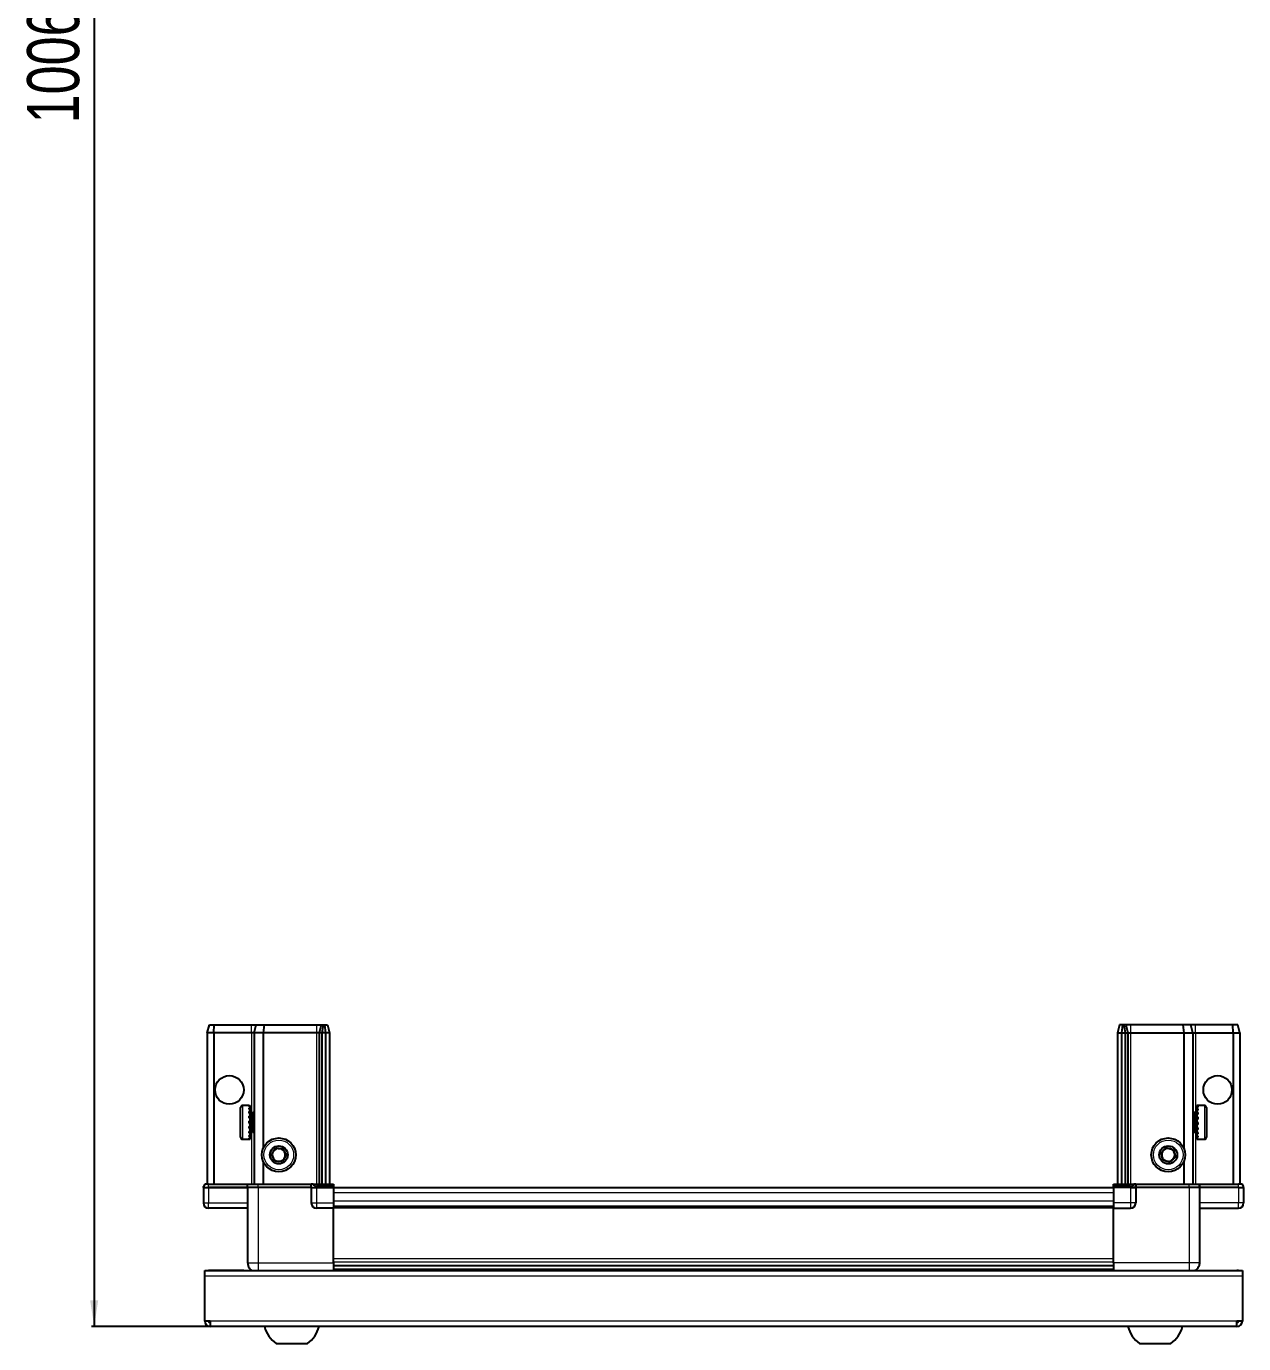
# Model space of a CAD drawing. Header units: millimetres. Extents: x 1021 to 3234, y -189 to 1494.
# Drawn here: x 1077 to 1545, y -189 to 318 of the extents above; entities that cross this region are included whole.
import ezdxf

# ---------------------------------------------------------------- set-up
doc = ezdxf.new("R2010")
doc.units = ezdxf.units.MM
doc.layers.add('FORMAT', color=7, linetype='Continuous')
doc.styles.add('SLDTEXTSTYLE0', font='TXT', dxfattribs={"width": 0.75})
doc.dimstyles.new('SLDDIMSTYLE0', dxfattribs={"dimtxt": 20, "dimasz": 10, "dimexe": 0, "dimexo": 0.0625, "dimgap": 5, "dimtad": 2, "dimdec": 1, "dimrnd": 1e-09, "dimzin": 12, "dimdsep": 46, "dimtxsty": 'SLDTEXTSTYLE0', "dimsah": 1, "dimcen": 0.09, "dimadec": 0, "dimazin": 3, "dimtfac": 1, "dimtofl": 0, "dimtmove": 0, "dimatfit": 3, "dimfxl": 0, "dimfrac": 2, "dimtolj": 1, "dimtzin": 12, "dimarcsym": 0})

# ---------------------------------------------------------------- blocks, each defined once
blk = doc.blocks.new('_D_8')
at = {"layer": 'FORMAT'}
for p, q in [((1146.72, 824.52), (1101.63, 824.52)), ((1102.63, 824.52), (1102.63, -182.18)), ((1147.22, -182.18), (1101.63, -182.18))]:
    blk.add_line(p, q, dxfattribs=at)
for points in [[(1102.63, 824.52), (1101.09, 814.52), (1104.17, 814.52)], [(1102.63, -182.18), (1104.17, -172.18), (1101.09, -172.18)]]:
    blk.add_solid(points, dxfattribs=at)
at = {"layer": 'FORMAT', "insert": (1076.85, 280.53), "char_height": 20, "attachment_point": 1, "rotation": 90, "style": 'SLDTEXTSTYLE0'}
blk.add_mtext('1006,7', dxfattribs=at)

msp = doc.modelspace()

# ---------------------------------------------------------------- linework, layer by layer
at = {"color": 7, "linetype": 'Continuous', "lineweight": 25}
for p, q in [((1146.13, -69.18), (1146.93, -66.18)), ((1146.13, -69.18), (1146.13, -127.48)), ((1148.63, -69.18), (1146.13, -69.18)), ((1146.93, -66.18), (1148.78, -66.18)), ((1148.63, -69.18), (1148.78, -66.18)), ((1163.13, -69.18), (1148.63, -69.18)), ((1148.63, -69.18), (1148.63, -127.48)), ((1148.78, -66.18), (1163.13, -66.18)), ((1163.13, -66.18), (1164.93, -66.18)), ((1164.13, -69.18), (1163.13, -69.18)), ((1164.13, -69.18), (1164.93, -66.18)), ((1167.63, -69.18), (1164.13, -69.18)), ((1164.13, -69.18), (1164.13, -127.48)), ((1164.93, -66.18), (1167.96, -66.18)), ((1167.96, -66.18), (1167.63, -69.18)), ((1188.13, -69.18), (1167.63, -69.18)), ((1167.63, -69.18), (1167.63, -113.68)), ((1167.96, -66.18), (1188.13, -66.18)), ((1188.13, -66.18), (1189.93, -66.18)), ((1189.13, -69.18), (1188.13, -69.18)), ((1189.93, -66.18), (1189.13, -69.18)), ((1189.13, -69.18), (1189.13, -127.48)), ((1190.13, -69.18), (1189.13, -69.18)), ((1189.93, -66.18), (1190.67, -66.18)), ((1190.67, -66.18), (1190.13, -69.18)), ((1190.13, -69.18), (1190.13, -127.48)), ((1191.63, -69.18), (1190.13, -69.18)), ((1190.67, -66.18), (1191.17, -66.18)), ((1191.17, -66.18), (1191.63, -69.18)), ((1191.17, -66.18), (1192.33, -66.18)), ((1191.63, -69.18), (1191.63, -127.48)), ((1193.13, -69.18), (1191.63, -69.18)), ((1192.33, -66.18), (1193.13, -69.18)), ((1193.13, -69.18), (1193.13, -127.48)), ((1496.93, -66.18), (1496.13, -69.18)), ((1496.13, -69.18), (1497.63, -69.18)), ((1496.13, -69.18), (1496.13, -127.48)), ((1498.08, -66.18), (1496.93, -66.18)), ((1498.08, -66.18), (1497.63, -69.18)), ((1497.63, -69.18), (1499.13, -69.18)), ((1497.63, -69.18), (1497.63, -127.48)), ((1498.58, -66.18), (1498.08, -66.18)), ((1498.58, -66.18), (1499.13, -69.18)), ((1499.33, -66.18), (1498.58, -66.18)), ((1499.13, -69.18), (1499.13, -127.48)), ((1499.13, -69.18), (1500.13, -69.18)), ((1499.33, -66.18), (1500.13, -69.18)), ((1501.13, -66.18), (1499.33, -66.18)), ((1500.13, -69.18), (1500.13, -127.48)), ((1500.13, -69.18), (1501.13, -69.18)), ((1521.3, -66.18), (1501.13, -66.18)), ((1501.13, -69.18), (1521.63, -69.18)), ((1521.3, -66.18), (1521.63, -69.18)), ((1524.33, -66.18), (1521.3, -66.18)), ((1521.63, -69.18), (1521.63, -113.68)), ((1521.63, -69.18), (1525.13, -69.18)), ((1525.13, -69.18), (1524.33, -66.18)), ((1526.13, -66.18), (1524.33, -66.18)), ((1525.13, -69.18), (1525.13, -127.48)), ((1525.13, -69.18), (1526.13, -69.18)), ((1540.47, -66.18), (1526.13, -66.18)), ((1526.13, -69.18), (1540.63, -69.18)), ((1540.63, -69.18), (1540.47, -66.18)), ((1542.33, -66.18), (1540.47, -66.18)), ((1540.63, -69.18), (1540.63, -127.48)), ((1540.63, -69.18), (1543.13, -69.18)), ((1543.13, -69.18), (1542.33, -66.18)), ((1543.13, -69.18), (1543.13, -127.48)), ((1158.93, -109.38), (1158.93, -97.98)), ((1162.13, -97.18), (1159.73, -97.18)), ((1162.13, -97.18), (1162.13, -97.19)), ((1162.13, -97.19), (1162.63, -97.19)), ((1162.13, -97.37), (1162.63, -97.37)), ((1162.13, -97.37), (1162.13, -97.59)), ((1162.13, -97.59), (1162.63, -97.59)), ((1162.13, -98.17), (1162.63, -98.17)), ((1162.13, -98.17), (1162.13, -98.59)), ((1162.13, -98.59), (1162.63, -98.59)), ((1162.13, -99.5), (1162.63, -99.5)), ((1162.13, -99.5), (1162.13, -100.09)), ((1162.13, -100.09), (1162.63, -100.09)), ((1162.13, -101.24), (1162.63, -101.24)), ((1162.13, -101.24), (1162.13, -101.94)), ((1162.63, -97.37), (1162.63, -97.19)), ((1162.63, -97.59), (1162.63, -97.37)), ((1162.63, -98.17), (1162.63, -97.59)), ((1162.63, -98.59), (1162.63, -98.17)), ((1162.63, -99.5), (1162.63, -98.59)), ((1162.73, -99.28), (1162.63, -99.28)), ((1162.63, -100.09), (1162.63, -99.5)), ((1162.63, -101.24), (1162.63, -100.09)), ((1162.63, -101.94), (1162.63, -101.24)), ((1162.73, -108.08), (1162.73, -99.28)), ((1163.61, -100.37), (1163.13, -99.68)), ((1163.13, -107.68), (1163.13, -99.68)), ((1164.1, -99.68), (1163.61, -100.37)), ((1163.61, -106.99), (1163.61, -100.37)), ((1164.13, -99.68), (1164.1, -99.68)), ((1164.1, -107.68), (1164.1, -99.68)), ((1525.16, -99.68), (1525.13, -99.68)), ((1525.65, -100.37), (1525.16, -99.68)), ((1525.16, -99.68), (1525.16, -107.68)), ((1526.13, -99.68), (1525.65, -100.37)), ((1525.65, -100.37), (1525.65, -106.99)), ((1526.13, -99.68), (1526.13, -107.68)), ((1526.63, -99.28), (1526.53, -99.28)), ((1526.53, -99.28), (1526.53, -108.08)), ((1529.53, -97.18), (1526.63, -97.18)), ((1527.13, -97.18), (1526.63, -97.18)), ((1526.63, -97.18), (1526.63, -97.23)), ((1526.63, -97.23), (1526.63, -97.51)), ((1527.13, -97.23), (1526.63, -97.23)), ((1527.13, -97.51), (1526.63, -97.51)), ((1526.63, -97.51), (1526.63, -97.79)), ((1527.13, -97.79), (1526.63, -97.79)), ((1526.63, -97.79), (1526.63, -98.45)), ((1527.13, -98.45), (1526.63, -98.45)), ((1526.63, -98.45), (1526.63, -98.92)), ((1526.63, -98.92), (1526.63, -99.9)), ((1527.13, -98.92), (1526.63, -98.92)), ((1527.13, -99.9), (1526.63, -99.9)), ((1526.63, -99.9), (1526.63, -100.52)), ((1526.63, -100.52), (1526.63, -101.72)), ((1527.13, -100.52), (1526.63, -100.52)), ((1527.13, -97.23), (1527.13, -97.18)), ((1527.13, -97.79), (1527.13, -97.51)), ((1527.13, -98.92), (1527.13, -98.45)), ((1527.13, -100.52), (1527.13, -99.9)), ((1530.33, -97.98), (1530.33, -109.38)), ((1162.13, -101.94), (1162.63, -101.94)), ((1162.13, -103.23), (1162.63, -103.23)), ((1162.13, -103.23), (1162.13, -103.97)), ((1162.13, -103.37), (1162.63, -103.37)), ((1162.13, -103.87), (1162.63, -103.87)), ((1162.13, -103.97), (1162.63, -103.97)), ((1162.13, -105.25), (1162.63, -105.25)), ((1162.13, -105.25), (1162.13, -105.96)), ((1162.13, -105.96), (1162.63, -105.96)), ((1162.63, -103.23), (1162.63, -101.94)), ((1162.63, -103.37), (1162.63, -103.23)), ((1162.63, -103.97), (1162.63, -103.87)), ((1162.63, -105.25), (1162.63, -103.97)), ((1162.63, -105.96), (1162.63, -105.25)), ((1162.63, -107.12), (1162.63, -105.96)), ((1527.13, -101.72), (1526.63, -101.72)), ((1526.63, -101.72), (1526.63, -102.35)), ((1527.13, -102.35), (1526.63, -102.35)), ((1526.63, -102.43), (1526.63, -103.73)), ((1527.13, -102.43), (1526.63, -102.43)), ((1527.13, -103.73), (1526.63, -103.73)), ((1527.13, -104.21), (1526.63, -104.21)), ((1526.63, -104.21), (1526.63, -104.47)), ((1526.63, -104.47), (1526.63, -105.74)), ((1527.13, -104.47), (1526.63, -104.47)), ((1527.13, -105.74), (1526.63, -105.74)), ((1526.63, -105.74), (1526.63, -106.42)), ((1527.13, -102.43), (1527.13, -101.72)), ((1527.13, -104.47), (1527.13, -103.73)), ((1527.13, -106.42), (1527.13, -105.74)), ((1159.73, -110.18), (1162.13, -110.18)), ((1162.13, -107.12), (1162.63, -107.12)), ((1162.13, -107.12), (1162.13, -107.73)), ((1162.13, -107.73), (1162.63, -107.73)), ((1162.13, -108.66), (1162.63, -108.66)), ((1162.13, -108.66), (1162.13, -109.1)), ((1162.13, -109.1), (1162.63, -109.1)), ((1162.13, -109.71), (1162.63, -109.71)), ((1162.13, -109.71), (1162.13, -109.94)), ((1162.13, -109.94), (1162.63, -109.94)), ((1162.13, -110.16), (1162.63, -110.16)), ((1162.13, -110.16), (1162.13, -110.18)), ((1162.13, -110.17), (1162.63, -110.17)), ((1162.63, -107.73), (1162.63, -107.12)), ((1162.63, -108.66), (1162.63, -107.73)), ((1162.63, -108.08), (1162.73, -108.08)), ((1162.63, -109.1), (1162.63, -108.66)), ((1162.63, -109.71), (1162.63, -109.1)), ((1162.63, -109.94), (1162.63, -109.71)), ((1162.63, -110.16), (1162.63, -109.94)), ((1162.63, -110.17), (1162.63, -110.16)), ((1163.13, -107.68), (1163.61, -106.99)), ((1163.61, -106.99), (1164.1, -107.68)), ((1164.1, -107.68), (1164.13, -107.68)), ((1525.13, -107.68), (1525.16, -107.68)), ((1525.16, -107.68), (1525.65, -106.99)), ((1525.65, -106.99), (1526.13, -107.68)), ((1526.53, -108.08), (1526.63, -108.08)), ((1526.63, -106.42), (1526.63, -107.54)), ((1527.13, -106.42), (1526.63, -106.42)), ((1527.13, -107.54), (1526.63, -107.54)), ((1526.63, -107.54), (1526.63, -108.11)), ((1526.63, -108.11), (1526.63, -108.97)), ((1527.13, -108.11), (1526.63, -108.11)), ((1527.13, -108.97), (1526.63, -108.97)), ((1526.63, -108.97), (1526.63, -109.36)), ((1526.63, -109.36), (1526.63, -109.88)), ((1527.13, -109.36), (1526.63, -109.36)), ((1527.13, -109.88), (1526.63, -109.88)), ((1526.63, -109.88), (1526.63, -110.06)), ((1526.63, -110.06), (1526.63, -110.18)), ((1527.13, -110.06), (1526.63, -110.06)), ((1526.63, -110.18), (1529.53, -110.18)), ((1527.13, -108.11), (1527.13, -107.54)), ((1527.13, -109.36), (1527.13, -108.97)), ((1527.13, -110.06), (1527.13, -109.88)), ((1167.63, -118.68), (1167.63, -127.48)), ((1521.63, -118.68), (1521.63, -127.48)), ((1145.13, -127.48), (1144.63, -128.35)), ((1144.63, -128.68), (1144.63, -128.35)), ((1144.63, -128.68), (1146.63, -128.68)), ((1144.63, -128.68), (1144.63, -134.68)), ((1146.63, -127.48), (1145.13, -127.48)), ((1146.63, -127.48), (1161.43, -127.48)), ((1161.43, -128.68), (1146.63, -128.68)), ((1146.63, -128.68), (1161.43, -128.68)), ((1161.43, -127.48), (1161.63, -127.48)), ((1161.63, -128.68), (1161.43, -128.68)), ((1161.63, -128.68), (1161.63, -127.48)), ((1161.63, -127.48), (1165.63, -127.48)), ((1165.63, -128.68), (1161.63, -128.68)), ((1161.63, -128.68), (1161.63, -157.68)), ((1165.63, -127.48), (1185.93, -127.48)), ((1185.93, -128.68), (1165.63, -128.68)), ((1185.93, -127.48), (1186.13, -127.48)), ((1186.13, -128.68), (1185.93, -128.68)), ((1186.13, -128.68), (1186.13, -127.48)), ((1186.81, -127.48), (1186.13, -127.48)), ((1186.13, -128.68), (1188.13, -128.68)), ((1186.13, -128.68), (1186.13, -134.68)), ((1186.81, -127.48), (1194.63, -127.48)), ((1194.63, -128.35), (1188.13, -128.35)), ((1194.63, -128.68), (1188.13, -128.68)), ((1188.13, -128.68), (1194.63, -128.68)), ((1194.63, -127.48), (1194.63, -128.35)), ((1194.63, -128.35), (1194.63, -128.35)), ((1194.63, -128.68), (1194.63, -128.35)), ((1194.63, -128.68), (1194.63, -128.68)), ((1194.63, -128.68), (1194.63, -134.68)), ((1494.63, -128.83), (1194.63, -128.83)), ((1494.63, -128.35), (1494.63, -127.48)), ((1494.63, -127.48), (1502.45, -127.48)), ((1501.13, -128.35), (1494.63, -128.35)), ((1494.63, -128.68), (1494.63, -128.35)), ((1501.13, -128.68), (1494.63, -128.68)), ((1494.63, -128.68), (1494.63, -134.68)), ((1501.13, -128.68), (1503.13, -128.68)), ((1503.13, -128.68), (1501.13, -128.68)), ((1503.13, -127.48), (1502.45, -127.48)), ((1503.13, -128.68), (1503.13, -127.48)), ((1503.13, -127.48), (1503.33, -127.48)), ((1503.33, -128.68), (1503.13, -128.68)), ((1503.13, -128.68), (1503.13, -134.68)), ((1503.33, -127.48), (1523.63, -127.48)), ((1523.63, -128.68), (1503.33, -128.68)), ((1523.63, -127.48), (1527.63, -127.48)), ((1527.63, -128.68), (1523.63, -128.68)), ((1527.63, -128.68), (1527.63, -127.48)), ((1527.63, -127.48), (1527.83, -127.48)), ((1527.83, -128.68), (1527.63, -128.68)), ((1527.63, -128.68), (1527.63, -157.68)), ((1527.83, -127.48), (1542.63, -127.48)), ((1542.63, -128.68), (1527.83, -128.68)), ((1544.13, -127.48), (1542.63, -127.48)), ((1542.63, -128.68), (1544.63, -128.68)), ((1544.63, -128.35), (1544.13, -127.48)), ((1544.63, -128.35), (1544.13, -127.48)), ((1544.63, -128.68), (1544.63, -128.35)), ((1544.63, -128.68), (1544.63, -128.35)), ((1544.63, -128.68), (1544.63, -128.68)), ((1544.63, -128.68), (1544.63, -134.68)), ((1161.63, -136.68), (1146.63, -136.68)), ((1194.63, -136.68), (1188.13, -136.68)), ((1194.63, -134.68), (1194.63, -136.68)), ((1494.63, -136.03), (1194.63, -136.03)), ((1194.63, -157.68), (1194.63, -136.68)), ((1494.63, -134.68), (1494.63, -136.68)), ((1494.63, -136.68), (1501.13, -136.68)), ((1494.63, -157.68), (1494.63, -136.68)), ((1527.63, -136.68), (1542.63, -136.68)), ((1145.13, -160.68), (1544.13, -160.68)), ((1145.13, -162.78), (1145.13, -160.68)), ((1160.13, -160.58), (1147.23, -160.58)), ((1160.13, -160.58), (1160.13, -160.68)), ((1194.63, -158.7), (1494.63, -158.7)), ((1194.63, -158.74), (1494.63, -158.74)), ((1218.51, -160.53), (1194.63, -160.53)), ((1213.13, -160.68), (1213.13, -160.53)), ((1213.17, -160.68), (1213.17, -160.53)), ((1213.44, -160.68), (1213.44, -160.53)), ((1213.7, -160.68), (1213.7, -160.53)), ((1214.35, -160.68), (1214.35, -160.53)), ((1214.82, -160.68), (1214.82, -160.53)), ((1215.78, -160.68), (1215.78, -160.53)), ((1216.4, -160.68), (1216.4, -160.53)), ((1217.59, -160.68), (1217.59, -160.53)), ((1218.25, -160.68), (1218.25, -160.53)), ((1218.3, -160.68), (1218.3, -160.53)), ((1219.6, -160.53), (1218.51, -160.53)), ((1219.6, -160.68), (1219.6, -160.53)), ((1219.6, -160.53), (1219.6, -160.53)), ((1220.33, -160.53), (1219.6, -160.53)), ((1219.61, -160.68), (1219.61, -160.53)), ((1220.11, -160.68), (1220.11, -160.53)), ((1220.33, -160.68), (1220.33, -160.53)), ((1220.75, -160.53), (1220.33, -160.53)), ((1220.33, -160.53), (1220.33, -160.53)), ((1468.51, -160.53), (1220.75, -160.53)), ((1221.61, -160.68), (1221.61, -160.53)), ((1222.3, -160.68), (1222.3, -160.53)), ((1223.42, -160.68), (1223.42, -160.53)), ((1224, -160.68), (1224, -160.53)), ((1224.87, -160.68), (1224.87, -160.53)), ((1225.27, -160.68), (1225.27, -160.53)), ((1225.8, -160.68), (1225.8, -160.53)), ((1225.99, -160.68), (1225.99, -160.53)), ((1226.13, -160.68), (1226.13, -160.53)), ((1463.13, -160.68), (1463.13, -160.53)), ((1463.3, -160.68), (1463.3, -160.53)), ((1463.51, -160.68), (1463.51, -160.53)), ((1464.07, -160.68), (1464.07, -160.53)), ((1464.49, -160.68), (1464.49, -160.53)), ((1465.39, -160.68), (1465.39, -160.53)), ((1465.97, -160.68), (1465.97, -160.53)), ((1467.12, -160.68), (1467.12, -160.53)), ((1467.81, -160.68), (1467.81, -160.53)), ((1469.09, -160.53), (1468.51, -160.53)), ((1469.09, -160.68), (1469.09, -160.53)), ((1469.1, -160.53), (1469.09, -160.53)), ((1469.83, -160.53), (1469.1, -160.53)), ((1469.27, -160.68), (1469.27, -160.53)), ((1469.77, -160.68), (1469.77, -160.53)), ((1469.83, -160.68), (1469.83, -160.53)), ((1470.86, -160.53), (1469.83, -160.53)), ((1469.83, -160.53), (1469.83, -160.53)), ((1494.63, -160.53), (1470.75, -160.53)), ((1471.12, -160.68), (1471.12, -160.53)), ((1471.83, -160.68), (1471.83, -160.53)), ((1473, -160.68), (1473, -160.53)), ((1473.61, -160.68), (1473.61, -160.53)), ((1474.55, -160.68), (1474.55, -160.53)), ((1475, -160.68), (1475, -160.53)), ((1475.62, -160.68), (1475.62, -160.53)), ((1475.87, -160.68), (1475.87, -160.53)), ((1476.11, -160.68), (1476.11, -160.53)), ((1476.13, -160.68), (1476.13, -160.53)), ((1529.13, -160.58), (1542.03, -160.58)), ((1529.13, -160.58), (1529.13, -160.68)), ((1544.13, -160.68), (1544.13, -162.78)), ((1145.13, -180.08), (1145.13, -162.78)), ((1544.13, -162.78), (1544.13, -180.08)), ((1147.23, -180.08), (1145.13, -180.08)), ((1147.23, -180.08), (1147.23, -182.18)), ((1542.03, -182.18), (1147.23, -182.18)), ((1544.13, -180.08), (1542.03, -180.08)), ((1542.03, -182.18), (1542.03, -180.08)), ((1172.63, -188.78), (1184.63, -188.78)), ((1504.63, -188.78), (1516.63, -188.78))]:
    msp.add_line(p, q, dxfattribs=at)
at = {"color": 8, "linetype": 'Continuous', "lineweight": 18}
for p, q in [((1163.13, -69.18), (1163.13, -66.18)), ((1163.13, -69.18), (1163.13, -99.68)), ((1188.13, -66.18), (1188.13, -69.18)), ((1188.13, -69.18), (1188.13, -127.48)), ((1501.13, -66.18), (1501.13, -69.18)), ((1501.13, -69.18), (1501.13, -127.48)), ((1526.13, -69.18), (1526.13, -66.18)), ((1526.13, -69.18), (1526.13, -99.68)), ((1159.73, -110.18), (1159.73, -97.18)), ((1529.53, -97.18), (1529.53, -110.18)), ((1163.13, -107.68), (1163.13, -127.48)), ((1526.13, -107.68), (1526.13, -127.48)), ((1146.63, -128.68), (1146.63, -127.48)), ((1146.63, -128.68), (1146.63, -134.68)), ((1161.43, -128.68), (1161.43, -127.48)), ((1165.63, -128.68), (1165.63, -127.48)), ((1165.63, -128.68), (1165.63, -157.68)), ((1185.93, -128.68), (1185.93, -127.48)), ((1188.13, -128.68), (1188.13, -128.35)), ((1188.13, -128.68), (1188.13, -134.68)), ((1194.63, -128.68), (1194.63, -128.35)), ((1494.63, -130.83), (1194.63, -130.83)), ((1501.13, -128.68), (1501.13, -128.35)), ((1501.13, -128.68), (1501.13, -134.68)), ((1503.33, -127.48), (1503.33, -128.68)), ((1523.63, -128.68), (1523.63, -127.48)), ((1523.63, -128.68), (1523.63, -157.68)), ((1527.83, -127.48), (1527.83, -128.68)), ((1542.63, -128.68), (1542.63, -127.48)), ((1542.63, -128.68), (1542.63, -134.68)), ((1144.63, -134.68), (1146.63, -134.68)), ((1146.63, -134.68), (1161.63, -134.68)), ((1146.63, -136.68), (1146.63, -134.68)), ((1186.13, -134.68), (1188.13, -134.68)), ((1188.13, -134.68), (1194.63, -134.68)), ((1188.13, -134.68), (1188.13, -136.68)), ((1494.63, -134.03), (1194.63, -134.03)), ((1494.63, -136.68), (1194.63, -136.68)), ((1501.13, -134.68), (1494.63, -134.68)), ((1503.13, -134.68), (1501.13, -134.68)), ((1501.13, -134.68), (1501.13, -136.68)), ((1542.63, -134.68), (1527.63, -134.68)), ((1544.63, -134.68), (1542.63, -134.68)), ((1542.63, -136.68), (1542.63, -134.68)), ((1194.63, -156.08), (1494.63, -156.08)), ((1147.23, -160.68), (1147.23, -160.58)), ((1165.63, -157.68), (1194.63, -157.68)), ((1494.63, -157.5), (1194.63, -157.5)), ((1194.63, -159.94), (1494.63, -159.94)), ((1523.63, -157.68), (1494.63, -157.68)), ((1542.03, -160.68), (1542.03, -160.58)), ((1544.13, -162.78), (1145.13, -162.78)), ((1542.03, -180.08), (1147.23, -180.08))]:
    msp.add_line(p, q, dxfattribs=at)
at = {"color": 7, "linetype": 'Continuous', "lineweight": 25, "flags": 128}
for points in [[(1147.23, -160.58), (1146.82, -160.62), (1146.59, -160.68)], [(1542.67, -160.68), (1542.44, -160.62), (1542.03, -160.58)]]:
    msp.add_lwpolyline(points, dxfattribs=at)
at = {"color": 7, "linetype": 'Continuous', "lineweight": 25}
for centre, radius in [((1154.63, -91.18), 5.5), ((1534.63, -91.18), 5.5), ((1173.63, -116.18), 6.5), ((1515.63, -116.18), 6.5), ((1173.63, -116.18), 3.46), ((1515.63, -116.18), 3.46)]:
    msp.add_circle(centre, radius, dxfattribs=at)
at = {"color": 8, "linetype": 'Continuous', "lineweight": 18}
for centre in [(1173.63, -116.18), (1515.63, -116.18)]:
    msp.add_circle(centre, 5.7, dxfattribs=at)
at = {"color": 7, "linetype": 'Continuous', "lineweight": 25}
for centre, radius, start, end in [((1159.73, -97.98), 0.8, 90, 180), ((1163.13, -99.28), 0.4, 180, 270), ((1526.13, -99.28), 0.4, 270, 0), ((1529.53, -97.98), 0.8, 360, 90), ((1159.73, -109.38), 0.8, 180, 270), ((1163.13, -108.08), 0.4, 90, 180), ((1526.13, -108.08), 0.4, 360, 90), ((1529.53, -109.38), 0.8, 270, 0), ((1173.63, -116.18), 2.5, 147.376, 207.376), ((1173.63, -116.18), 2.5, 87.376, 147.376), ((1173.63, -116.18), 2.5, 27.376, 87.376), ((1173.63, -116.18), 2.5, 327.376, 27.376), ((1515.63, -116.18), 2.5, 134.6767, 194.6767), ((1515.63, -116.18), 2.5, 74.6767, 134.6767), ((1515.63, -116.18), 2.5, 14.6767, 74.6767), ((1515.63, -116.18), 2.5, 314.6767, 14.6767), ((1173.63, -116.18), 2.5, 207.376, 267.376), ((1173.63, -116.18), 2.5, 267.376, 327.376), ((1515.63, -116.18), 2.5, 194.6767, 254.6767), ((1515.63, -116.18), 2.5, 254.6767, 314.6767), ((1146.63, -134.68), 2, 180, 270), ((1188.13, -134.68), 2, 180, 270), ((1501.13, -134.68), 2, 270, 0), ((1542.63, -134.68), 2, 270, 0), ((1147.23, -180.08), 2.1, 180, 270), ((1147.23, -180.08), 0.6, 180, 270), ((1179.65, -179.16), 11.91, 194.7004, 233.8734), ((1177.6, -179.16), 11.91, 306.1266, 345.2996), ((1511.65, -179.16), 11.91, 194.7004, 233.8734), ((1509.6, -179.16), 11.91, 306.1266, 345.2996), ((1542.03, -180.08), 2.1, 270, 0), ((1542.03, -180.08), 0.6, 270, 0)]:
    msp.add_arc(centre, radius, start, end, dxfattribs=at)
for centre, start_param, end_param in [((1188.13, -124.88), 2.418858, 3.141593), ((1501.13, -124.88), 3.141593, 3.864327)]:
    msp.add_ellipse(centre, major_axis=(0, 3.46), ratio=0.57735, start_param=start_param, end_param=end_param, dxfattribs=at)
for points, knots in [([(1170.75, -116.05), (1171.02, -115.61), (1171.54, -114.8), (1172.06, -113.99), (1172.3, -113.62)], [0, 0, 0, 0, 0.534686, 1, 1, 1, 1]), ([(1172.07, -118.61), (1172.02, -118.5), (1171.74, -117.97), (1171.28, -117.08), (1170.9, -116.35), (1170.75, -116.05)], [0, 0, 0, 0, 0.133125, 0.637099, 1, 1, 1, 1]), ([(1172.3, -113.62), (1172.82, -113.64), (1173.78, -113.68), (1174.74, -113.73), (1175.19, -113.75)], [0, 0, 0, 0, 0.534686, 1, 1, 1, 1]), ([(1176.51, -116.31), (1176.23, -116.75), (1175.71, -117.56), (1175.2, -118.37), (1174.96, -118.74)], [0, 0, 0, 0, 0.534686, 1, 1, 1, 1]), ([(1175.19, -113.75), (1175.34, -114.05), (1175.72, -114.79), (1176.18, -115.67), (1176.46, -116.2), (1176.51, -116.31)], [0, 0, 0, 0, 0.362901, 0.866875, 1, 1, 1, 1]), ([(1512.85, -115.42), (1513.21, -115.05), (1513.9, -114.38), (1514.58, -113.7), (1514.9, -113.39)], [0, 0, 0, 0, 0.534686, 1, 1, 1, 1]), ([(1513.58, -118.21), (1513.49, -117.88), (1513.28, -117.08), (1513.03, -116.12), (1512.88, -115.54), (1512.85, -115.42)], [0, 0, 0, 0, 0.362901, 0.866875, 1, 1, 1, 1]), ([(1514.9, -113.39), (1515.4, -113.52), (1516.33, -113.78), (1517.25, -114.03), (1517.68, -114.15)], [0, 0, 0, 0, 0.5346859, 1, 1, 1, 1]), ([(1517.68, -114.15), (1517.71, -114.27), (1517.87, -114.85), (1518.12, -115.81), (1518.33, -116.61), (1518.41, -116.94)], [0, 0, 0, 0, 0.133125, 0.637099, 1, 1, 1, 1]), ([(1174.96, -118.74), (1174.44, -118.72), (1173.48, -118.68), (1172.52, -118.63), (1172.07, -118.61)], [0, 0, 0, 0, 0.534686, 1, 1, 1, 1]), ([(1516.36, -118.97), (1515.86, -118.84), (1514.93, -118.58), (1514.01, -118.33), (1513.58, -118.21)], [0, 0, 0, 0, 0.534686, 1, 1, 1, 1]), ([(1518.41, -116.94), (1518.05, -117.31), (1517.36, -117.98), (1516.68, -118.66), (1516.36, -118.97)], [0, 0, 0, 0, 0.534686, 1, 1, 1, 1]), ([(1161.63, -157.68), (1161.68, -158.12), (1161.75, -158.8), (1162.18, -159.61), (1162.64, -160.17), (1163.04, -160.53), (1163.3, -160.66), (1163.35, -160.68)], [0, 0, 0, 0, 0.363018, 0.558438, 0.758004, 0.95757, 1, 1, 1, 1]), ([(1194.63, -157.68), (1194.63, -158.08), (1194.63, -158.87), (1194.63, -159.88), (1194.63, -160.51), (1194.63, -160.67), (1194.63, -160.68)], [0, 0, 0, 0, 0.32552, 0.65104, 0.97656, 1, 1, 1, 1]), ([(1494.63, -157.68), (1494.63, -158.08), (1494.63, -158.87), (1494.63, -159.88), (1494.63, -160.51), (1494.63, -160.67), (1494.63, -160.68)], [0, 0, 0, 0, 0.3255201, 0.6510403, 0.9765604, 1, 1, 1, 1]), ([(1527.63, -157.68), (1527.58, -158.12), (1527.51, -158.8), (1527.08, -159.61), (1526.62, -160.17), (1526.22, -160.53), (1525.95, -160.66), (1525.91, -160.68)], [0, 0, 0, 0, 0.3630185, 0.5584377, 0.7580039, 0.9575702, 1, 1, 1, 1])]:
    msp.add_open_spline(points, degree=3, knots=knots, dxfattribs=at)
at = {"color": 8, "linetype": 'Continuous', "lineweight": 18}
for points in [[(1161.63, -157.68), (1161.69, -157.68), (1161.81, -157.68), (1162.73, -157.68), (1164.06, -157.68), (1165.11, -157.68), (1165.63, -157.68)], [(1527.63, -157.68), (1527.57, -157.68), (1527.45, -157.68), (1526.52, -157.68), (1525.2, -157.68), (1524.15, -157.68), (1523.63, -157.68)]]:
    msp.add_open_spline(points, degree=3, dxfattribs=at)
for points in [[(1165.63, -157.68), (1165.63, -158.12), (1165.63, -158.8), (1165.63, -159.61), (1165.63, -160.17), (1165.63, -160.53), (1165.63, -160.66), (1165.63, -160.68)], [(1523.63, -157.68), (1523.63, -158.12), (1523.63, -158.8), (1523.63, -159.61), (1523.63, -160.17), (1523.63, -160.53), (1523.63, -160.66), (1523.63, -160.68)]]:
    msp.add_open_spline(points, degree=3, knots=[0, 0, 0, 0, 0.363018, 0.558438, 0.758004, 0.95757, 1, 1, 1, 1], dxfattribs=at)

# ---------------------------------------------------------------- dimensions: what is measured, and where the dimension line sits
at = {"layer": 'FORMAT'}
dim = msp.add_linear_dim(base=(1102.63, -182.18), p1=(1146.73, 824.52), p2=(1147.23, -182.18), angle=90, dimstyle='SLDDIMSTYLE0', dxfattribs=at)
dim.commit()
dim.dimension.update_dxf_attribs({"geometry": '_D_8', "text_midpoint": (1102.63, 321.17), "dimtype": 160})

doc.saveas('drawing.dxf')
